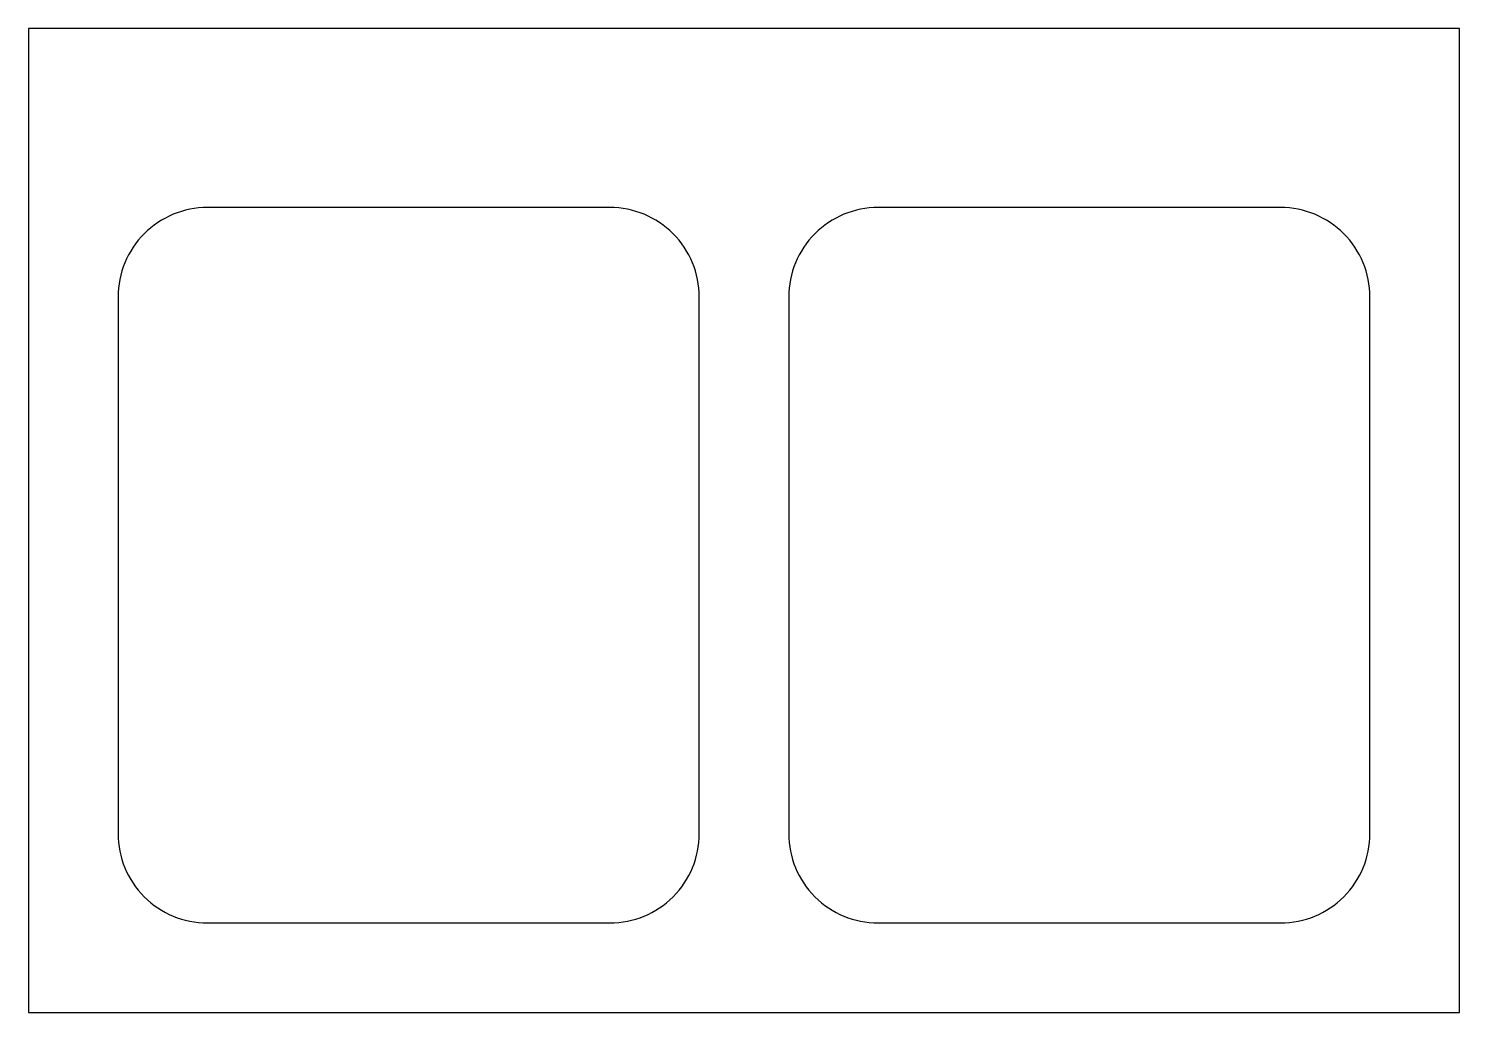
# Model space of a CAD drawing. Extents: x -16 to 16, y -22 to 0.
import ezdxf

# ---------------------------------------------------------------- set-up
doc = ezdxf.new("R2010")
doc.units = 0
doc.header["$MEASUREMENT"] = 0
doc.layers.get('0').update_dxf_attribs({"linetype": 'CONTINUOUS'})

msp = doc.modelspace()

# ---------------------------------------------------------------- linework, layer by layer
at = {"color": 0}
msp.add_lwpolyline([(16, -22), (16, 0), (-16, 0), (-16, -22)], close=True, dxfattribs=at)
for points in [[(-12, -20), (-3, -20, 0.414214), (-1, -18), (-1, -6, 0.414214), (-3, -4), (-12, -4, 0.414214), (-14, -6), (-14, -18, 0.414214)], [(1, -6), (1, -18, 0.414214), (3, -20), (12, -20, 0.414214), (14, -18), (14, -6, 0.414214), (12, -4), (3, -4, 0.414214)]]:
    msp.add_lwpolyline(points, format="xyb", close=True, dxfattribs=at)

doc.saveas('drawing.dxf')
